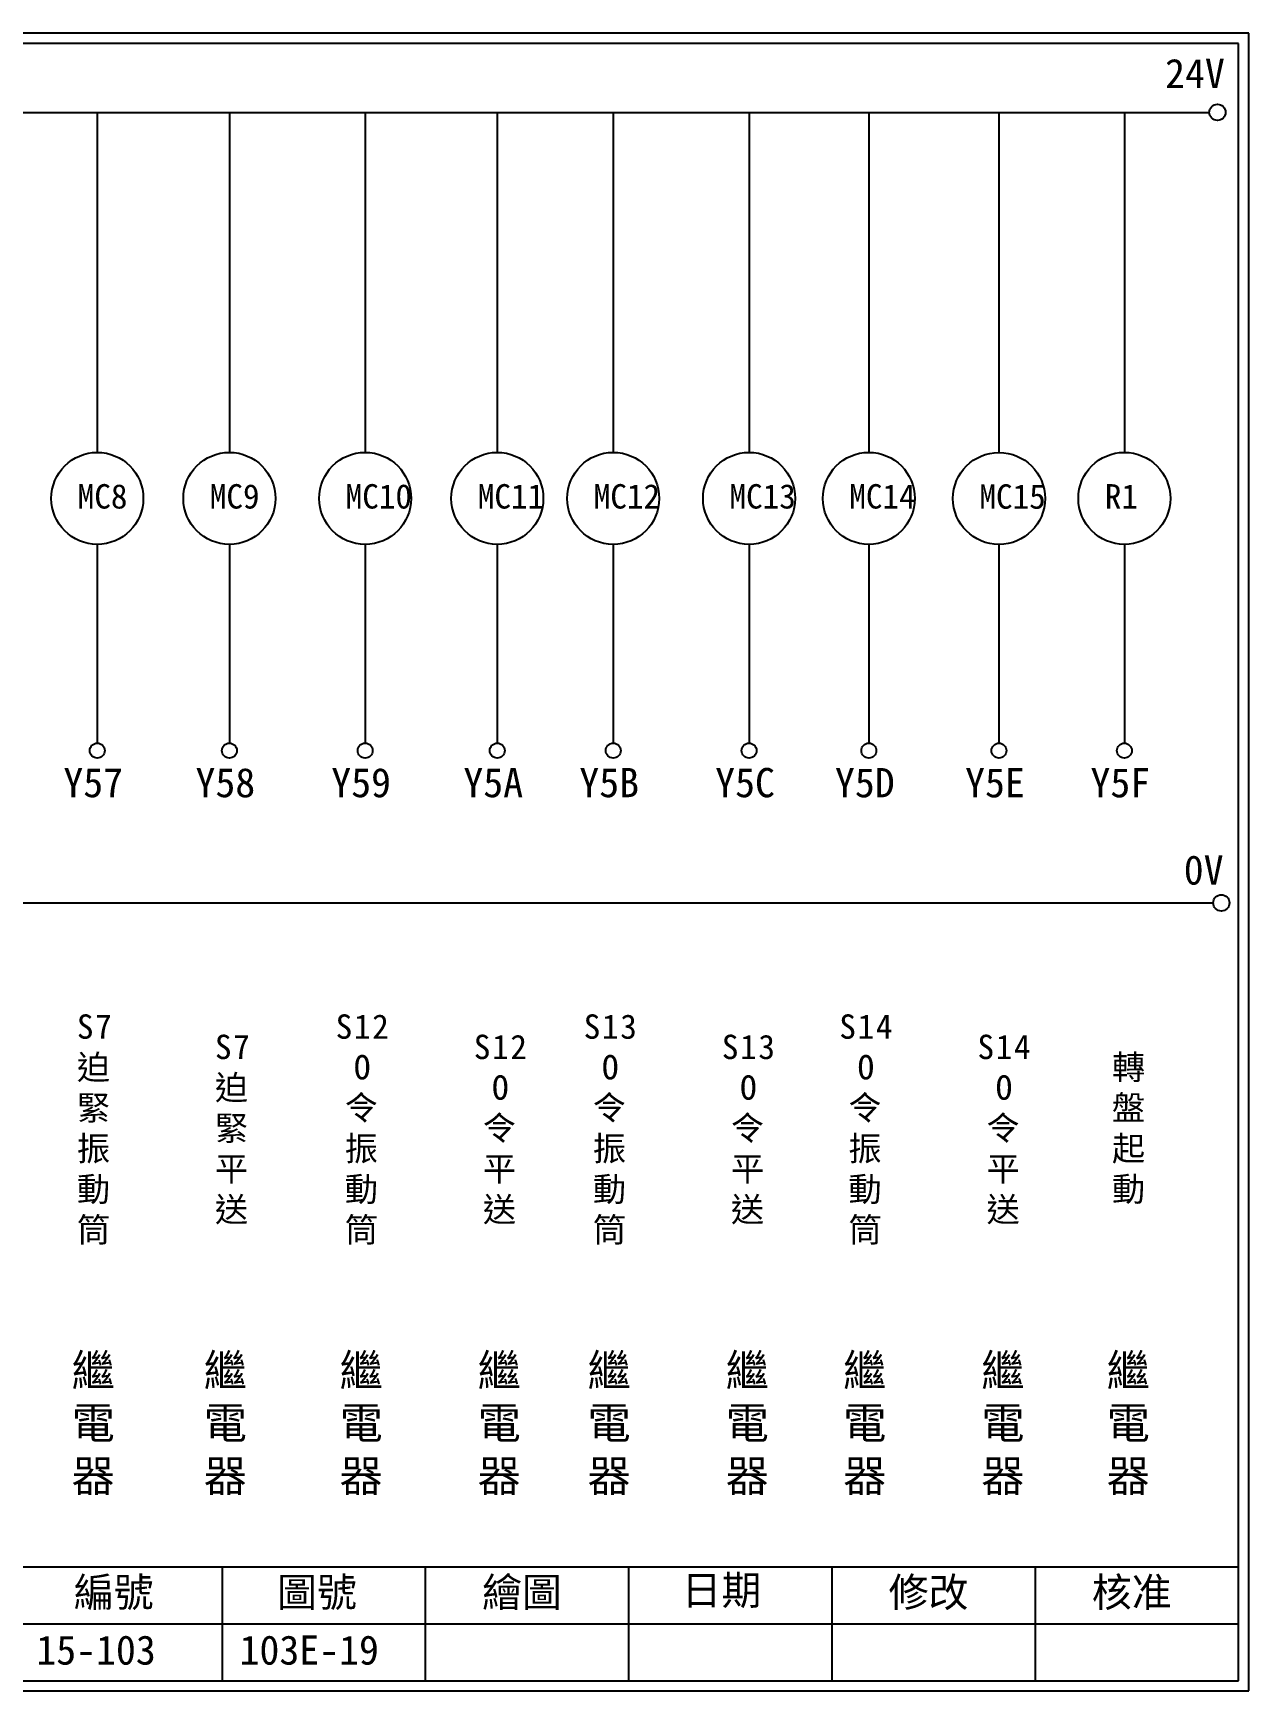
# Model space of a CAD drawing. Extents: x 889 to 1176, y 251 to 455.
# Drawn here: x 1026.5 to 1176.1, y 251.2 to 455.2 of the extents above; entities that cross this region are included whole.
import ezdxf

# ---------------------------------------------------------------- set-up
doc = ezdxf.new("R2010")
doc.units = 0
doc.layers.get('0').update_dxf_attribs({"linetype": 'CONTINUOUS'})
doc.layers.add('圖框層', color=7, linetype='CONTINUOUS')
doc.layers.add('標尺寸層', color=3, linetype='CONTINUOUS')
doc.styles.add('CNS', font='romanc.shx', dxfattribs={"bigfont": 'chineset.shx'})
doc.styles.add('STSL', font='kaiu.ttf')

msp = doc.modelspace()

# ---------------------------------------------------------------- linework, layer by layer
for centre in [(1172.21, 445.42), (1172.69, 348.15)]:
    msp.add_circle(centre, 1)
at = {"layer": '圖框層', "color": 7}
for p, q in [((1176.07, 455.16), (889.07, 455.16)), ((1176.07, 251.2), (1176.07, 455.16)), ((1174.82, 453.91), (890.32, 453.91)), ((1174.82, 252.44), (1174.82, 453.91)), ((890.32, 266.44), (1174.82, 266.44)), ((1049.82, 252.44), (1049.82, 266.44)), ((1074.82, 252.44), (1074.82, 266.44)), ((1099.82, 252.44), (1099.82, 266.44)), ((1124.82, 252.44), (1124.82, 266.44)), ((1149.82, 252.44), (1149.82, 266.44)), ((1024.82, 259.44), (1174.82, 259.44)), ((889.07, 251.2), (1176.07, 251.2)), ((890.32, 252.44), (1174.82, 252.44))]:
    msp.add_line(p, q, dxfattribs=at)
at = {"layer": '標尺寸層', "color": 7}
for p, q in [((893.61, 445.42), (1171.21, 445.42)), ((1034.43, 445.42), (1034.43, 403.59)), ((1050.68, 445.42), (1050.68, 403.59)), ((1067.38, 445.42), (1067.38, 403.59)), ((1083.63, 445.42), (1083.63, 403.59)), ((1097.89, 445.42), (1097.89, 403.59)), ((1114.6, 445.42), (1114.6, 403.59)), ((1129.33, 445.42), (1129.33, 403.59)), ((1145.34, 445.4), (1145.34, 403.57)), ((1160.76, 445.42), (1160.76, 403.59)), ((1034.43, 392.26), (1034.43, 367.81)), ((1050.68, 392.26), (1050.68, 367.81)), ((1067.38, 392.26), (1067.38, 367.81)), ((1083.63, 392.26), (1083.63, 367.81)), ((1097.89, 392.26), (1097.89, 367.81)), ((1114.6, 392.26), (1114.6, 367.81)), ((1129.33, 392.26), (1129.33, 367.81)), ((1145.34, 392.25), (1145.34, 367.8)), ((1160.76, 392.26), (1160.76, 367.81)), ((893.82, 348.15), (1171.69, 348.15))]:
    msp.add_line(p, q, dxfattribs=at)
for centre, radius in [((1034.43, 397.92), 5.66), ((1050.68, 397.92), 5.66), ((1067.38, 397.92), 5.66), ((1083.63, 397.92), 5.66), ((1097.89, 397.92), 5.66), ((1114.6, 397.92), 5.66), ((1129.33, 397.92), 5.66), ((1145.34, 397.91), 5.66), ((1160.76, 397.92), 5.66), ((1034.43, 366.89), 0.92), ((1050.68, 366.89), 0.92), ((1067.38, 366.89), 0.92), ((1083.63, 366.89), 0.92), ((1097.89, 366.89), 0.92), ((1114.6, 366.89), 0.92), ((1129.33, 366.88), 0.92), ((1145.34, 366.88), 0.92), ((1160.76, 366.88), 0.92)]:
    msp.add_circle(centre, radius, dxfattribs=at)

# ---------------------------------------------------------------- texts
at = {"layer": '圖框層', "color": 4, "style": 'STSL'}
for s, height, p in [('24V', 3.6, (1165.77, 448.41)), ('MC8', 3, (1032.02, 396.67)), ('MC9', 3, (1048.27, 396.67)), ('MC10', 3, (1064.98, 396.67)), ('MC11', 3, (1081.23, 396.67)), ('MC12', 3, (1095.49, 396.67)), ('MC13', 3, (1112.19, 396.67)), ('MC14', 3, (1126.93, 396.67)), ('MC15', 3, (1142.93, 396.65)), ('R1', 3, (1158.35, 396.67)), ('Y57 ', 3.6, (1030.26, 361.15)), ('Y58', 3.6, (1046.51, 361.15)), ('Y59', 3.6, (1063.21, 361.15)), ('Y5A', 3.6, (1079.46, 361.15)), ('Y5B', 3.6, (1093.72, 361.15)), ('Y5C', 3.6, (1110.43, 361.15)), ('Y5D', 3.6, (1125.16, 361.14)), ('Y5E', 3.6, (1141.17, 361.14)), ('Y5F', 3.6, (1156.59, 361.14)), ('0V', 3.6, (1168.07, 350.4)), ('編號', 3.6, (1031.54, 261.53)), ('圖號', 3.6, (1056.54, 261.53)), ('繪圖', 3.6, (1081.76, 261.53)), ('日期', 3.6, (1106.29, 261.78)), ('修改', 3.6, (1131.76, 261.53)), ('核准', 3.6, (1156.76, 261.53)), ('15-103', 3.6, (1026.93, 254.42)), ('103E-19', 3.6, (1051.93, 254.42))]:
    msp.add_text(s, height=height, dxfattribs=at).set_placement(p)
at = {"layer": '標尺寸層', "color": 7, "attachment_point": 5, "style": 'CNS'}
for s, insert, char_height, width in [('{\\fDFKai-SB|b0|i0|c136|p65;\\H0.76923x;\\T1.1;\\C0;S7迫緊振動筒}', (1034.17, 320.26), 3.9, 2.8481), ('{\\fDFKai-SB|b0|i0|c136|p65;\\H0.76923x;\\T1.1;\\C0;S12\\PO令振動筒}', (1067.12, 320.26), 3.9, 2.8481), ('{\\fDFKai-SB|b0|i0|c136|p65;\\H0.76923x;\\T1.1;\\C0;S13\\PO令振動筒}', (1097.63, 320.26), 3.9, 2.8481), ('{\\fDFKai-SB|b0|i0|c136|p65;\\H0.76923x;\\T1.1;\\C0;S14\\PO令振動筒}', (1129.07, 320.26), 3.9, 2.8481), ('{\\fDFKai-SB|b0|i0|c136|p65;\\T1.1;\\C0;S7迫緊平送}', (1051.15, 320.26), 3, 2.8481), ('{\\fDFKai-SB|b0|i0|c136|p65;\\T1.1;\\C0;S12\\PO令平送}', (1084.11, 320.26), 3, 2.8481), ('{\\fDFKai-SB|b0|i0|c136|p65;\\T1.1;\\C0;S13\\PO令平送}', (1114.62, 320.26), 3, 2.8481), ('{\\fDFKai-SB|b0|i0|c136|p65;\\T1.1;\\C0;S14\\PO令平送}', (1146.06, 320.26), 3, 2.8481), ('{\\fDFKai-SB|b0|i0|c136|p65;\\T1.1;\\C0;轉盤起動}', (1161.48, 320.26), 3, 2.8481), ('{\\fDFKai-SB|b0|i0|c136|p65;繼電器}', (1033.93, 283.94), 3.9, 8.6627), ('{\\fDFKai-SB|b0|i0|c136|p65;繼電器}', (1050.18, 283.94), 3.9, 8.6627), ('{\\fDFKai-SB|b0|i0|c136|p65;繼電器}', (1066.89, 283.94), 3.9, 8.6627), ('{\\fDFKai-SB|b0|i0|c136|p65;繼電器}', (1083.87, 283.94), 3.9, 8.6627), ('{\\fDFKai-SB|b0|i0|c136|p65;繼電器}', (1097.39, 283.94), 3.9, 8.6627), ('{\\fDFKai-SB|b0|i0|c136|p65;繼電器}', (1114.38, 283.94), 3.9, 8.6627), ('{\\fDFKai-SB|b0|i0|c136|p65;繼電器}', (1128.83, 283.94), 3.9, 8.6627), ('{\\fDFKai-SB|b0|i0|c136|p65;繼電器}', (1145.82, 283.94), 3.9, 8.6627), ('{\\fDFKai-SB|b0|i0|c136|p65;繼電器}', (1161.24, 283.94), 3.9, 8.6627)]:
    msp.add_mtext(s, dxfattribs=dict(at, insert=insert, char_height=char_height, width=width))

doc.saveas('drawing.dxf')
